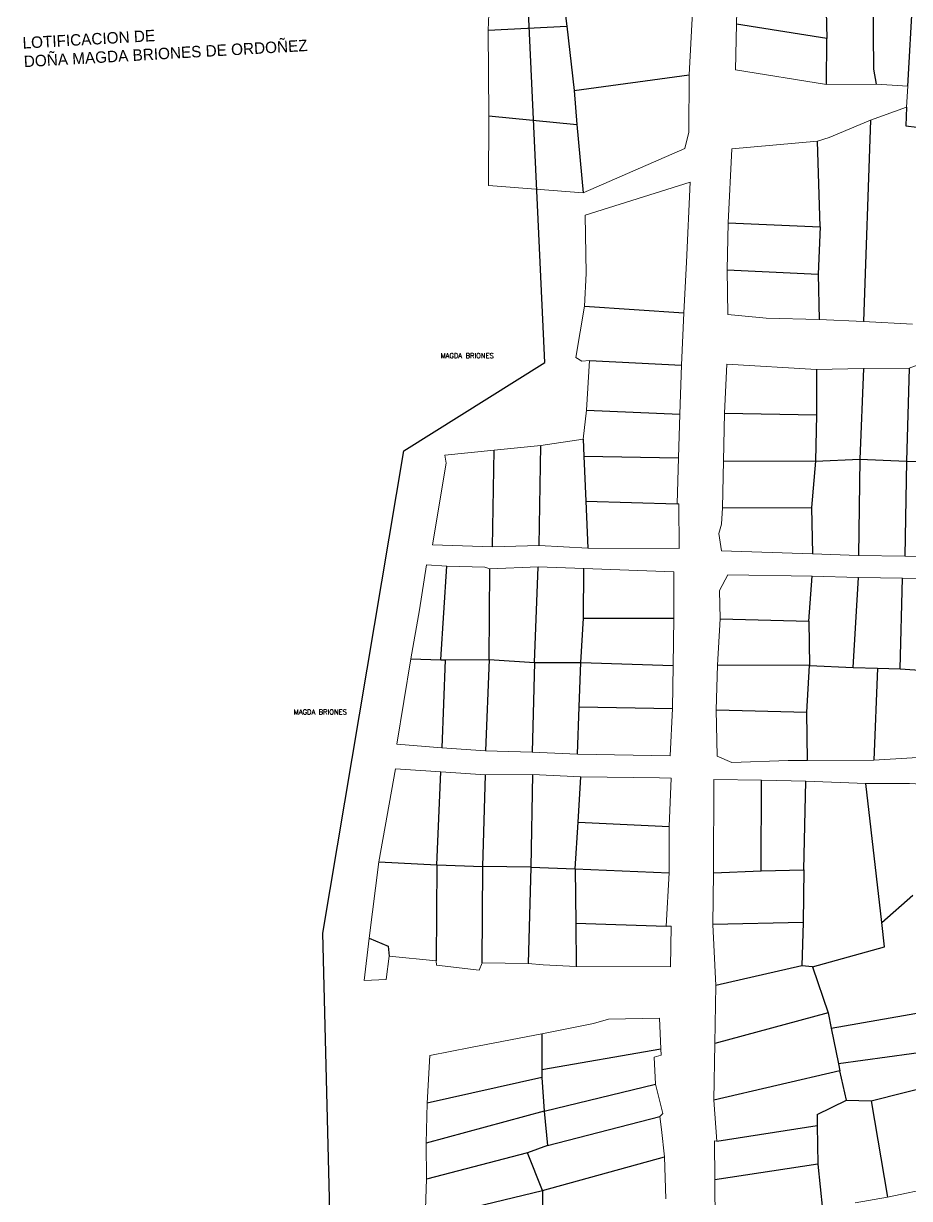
# Model space of a CAD drawing. Header units: millimetres. Extents: x 612074 to 614541, y 1316471 to 1317841.
# Drawn here: x 613219.6 to 613413, y 1317080.3 to 1317336.6 of the extents above; entities that cross this region are included whole.
import ezdxf

# ---------------------------------------------------------------- set-up
doc = ezdxf.new("R2010")
doc.units = ezdxf.units.MM
doc.layers.add('CAPA ROJA', color=1, linetype='Continuous')
doc.styles.add('MtXpl_Txt', font='txt_____.ttf')
doc.styles.add('Styledgn003', font='dgn003.shx')

msp = doc.modelspace()

# ---------------------------------------------------------------- linework, layer by layer
at = {"layer": 'CAPA ROJA', "color": 1, "linetype": 'Continuous'}
for p, q in [((613333.36, 1317262.67), (613328.89, 1317358.75)), ((613302.6, 1317243.39), (613333.36, 1317262.67)), ((613284.96, 1317138.18), (613302.6, 1317243.39)), ((613287.88, 1317021.77), (613284.96, 1317138.18))]:
    msp.add_line(p, q, dxfattribs=at)
at = {"layer": 'CAPA ROJA', "color": 1, "linetype": 'Continuous', "lineweight": -3}
for p, q in [((613405.19, 1317326.64), (613404.96, 1317359.28)), ((613412.6, 1317322.94), (613414.65, 1317358.39)), ((613394.49, 1317350.31), (613394.94, 1317333.31)), ((613337.54, 1317341.18), (613338.15, 1317336.02)), ((613321.04, 1317335.17), (613338.15, 1317336.02)), ((613338.15, 1317336.02), (613339.8, 1317322.01)), ((613394.94, 1317333.31), (613375.23, 1317336.46)), ((613394.84, 1317323.27), (613394.94, 1317333.31)), ((613339.8, 1317322.01), (613364.9, 1317325.43)), ((613405.74, 1317323.39), (613405.19, 1317326.64)), ((613339.8, 1317322.01), (613340.39, 1317314.58)), ((613412.29, 1317318.33), (613412.15, 1317314.3)), ((613321.16, 1317316.46), (613340.39, 1317314.58)), ((613404.46, 1317315.55), (613402.97, 1317271.58)), ((613340.39, 1317314.58), (613341.74, 1317299.69)), ((613412.15, 1317314.3), (613414.57, 1317313.97)), ((613393.44, 1317292.23), (613392.88, 1317310.97)), ((613373.39, 1317293.09), (613393.44, 1317292.23)), ((613393.44, 1317292.23), (613393.07, 1317281.94)), ((613373.17, 1317282.87), (613393.07, 1317281.94)), ((613393.07, 1317281.94), (613393.28, 1317272.03)), ((613342.03, 1317274.97), (613363.7, 1317273.49)), ((613343.13, 1317263.1), (613363.2, 1317262.1)), ((613392.69, 1317261.1), (613392.64, 1317251.24)), ((613402.94, 1317261.38), (613402.16, 1317241.59)), ((613412.9, 1317261.44), (613412.35, 1317241.15)), ((613342.45, 1317252.23), (613362.85, 1317251.4)), ((613372.57, 1317251.58), (613392.64, 1317251.24)), ((613392.64, 1317251.24), (613392.48, 1317241.14)), ((613341.76, 1317245.93), (613341.91, 1317242.23)), ((613321.95, 1317222.46), (613322.29, 1317243.55)), ((613332.17, 1317222.76), (613332.5, 1317244.57)), ((613341.91, 1317242.23), (613362.57, 1317241.84)), ((613341.91, 1317242.23), (613342.31, 1317232.43)), ((613372.35, 1317241.18), (613392.48, 1317241.14)), ((613392.48, 1317241.14), (613391.58, 1317231.01)), ((613392.48, 1317241.14), (613402.16, 1317241.59)), ((613402.16, 1317241.59), (613401.87, 1317220.58)), ((613402.16, 1317241.59), (613412.35, 1317241.15)), ((613412.35, 1317241.15), (613411.98, 1317220.37)), ((613412.35, 1317241.15), (613423.08, 1317241.05)), ((613342.31, 1317232.43), (613362.29, 1317231.81)), ((613342.31, 1317232.43), (613342.73, 1317222.14)), ((613372.15, 1317230.92), (613391.58, 1317231.01)), ((613391.58, 1317231.01), (613391.81, 1317220.92)), ((613310.7, 1317197.83), (613312, 1317218.23)), ((613321.22, 1317197.88), (613321.39, 1317217.62)), ((613331.16, 1317197.23), (613331.92, 1317218.11)), ((613341.84, 1317206.86), (613341.87, 1317217.74)), ((613390.99, 1317206.23), (613391.75, 1317216.06)), ((613400.67, 1317196.14), (613401.83, 1317215.72)), ((613410.96, 1317195.82), (613411.45, 1317215.62)), ((613341.22, 1317197.22), (613341.84, 1317206.86)), ((613341.84, 1317206.86), (613361.56, 1317206.86)), ((613371.62, 1317206.75), (613390.99, 1317206.23)), ((613390.99, 1317206.23), (613391.16, 1317196.57)), ((613304.14, 1317198.03), (613310.7, 1317197.81)), ((613310.7, 1317197.81), (613310.7, 1317197.83)), ((613310.7, 1317197.81), (613311.62, 1317197.77)), ((613311.62, 1317197.77), (613310.88, 1317178.6)), ((613311.62, 1317197.77), (613321.22, 1317197.88)), ((613321.22, 1317197.88), (613320.41, 1317177.95)), ((613321.22, 1317197.88), (613331.16, 1317197.23)), ((613331.16, 1317197.23), (613330.62, 1317177.64)), ((613331.16, 1317197.23), (613341.22, 1317197.22)), ((613340.87, 1317187.55), (613341.22, 1317197.22)), ((613341.22, 1317197.22), (613361.36, 1317196.58)), ((613391.16, 1317196.57), (613371.05, 1317196.66)), ((613390.59, 1317186.36), (613391.16, 1317196.57)), ((613391.16, 1317196.57), (613400.67, 1317196.14)), ((613400.67, 1317196.14), (613405.96, 1317195.97)), ((613405.96, 1317195.97), (613405.17, 1317175.89)), ((613405.96, 1317195.97), (613410.96, 1317195.82)), ((613410.96, 1317195.82), (613418.37, 1317195.31)), ((613340.53, 1317177.2), (613340.87, 1317187.55)), ((613340.87, 1317187.55), (613361.25, 1317187.14)), ((613370.75, 1317186.85), (613390.59, 1317186.36)), ((613390.71, 1317175.84), (613390.59, 1317186.36)), ((613309.82, 1317153.05), (613310.68, 1317173.38)), ((613319.88, 1317152.72), (613320.41, 1317172.73)), ((613330.72, 1317172.74), (613330.34, 1317152.55)), ((613340.62, 1317162.35), (613341.22, 1317172.23)), ((613380.62, 1317151.79), (613380.65, 1317171.54)), ((613389.92, 1317151.95), (613390.34, 1317171.34)), ((613406.91, 1317140.51), (613403.46, 1317170.82)), ((613340, 1317152.17), (613340.62, 1317162.35)), ((613340.62, 1317162.35), (613360.52, 1317161.4)), ((613297.16, 1317153.71), (613309.82, 1317153.05)), ((613309.82, 1317153.05), (613309.64, 1317132.1)), ((613309.82, 1317153.05), (613319.88, 1317152.72)), ((613319.7, 1317131.69), (613319.88, 1317152.72)), ((613330.34, 1317152.55), (613319.88, 1317152.72)), ((613330.34, 1317152.55), (613329.76, 1317131.55)), ((613330.34, 1317152.55), (613340, 1317152.17)), ((613340, 1317152.17), (613360.5, 1317151.35)), ((613340, 1317152.17), (613340.13, 1317140.37)), ((613370.23, 1317151.32), (613380.62, 1317151.79)), ((613380.62, 1317151.79), (613389.92, 1317151.95)), ((613389.92, 1317151.95), (613389.8, 1317140.45)), ((613406.91, 1317140.51), (613413.67, 1317146.45)), ((613340.13, 1317140.37), (613359.85, 1317139.66)), ((613340.13, 1317140.37), (613340.24, 1317130.9)), ((613389.8, 1317140.45), (613370.05, 1317140.04)), ((613389.8, 1317140.45), (613389.51, 1317131)), ((613407.51, 1317135.19), (613406.91, 1317140.51)), ((613295.04, 1317137.07), (613299.18, 1317135.34)), ((613299.18, 1317135.34), (613299.41, 1317133.16)), ((613391.81, 1317130.83), (613407.51, 1317135.19)), ((613389.51, 1317131), (613370.7, 1317126.72)), ((613391.81, 1317130.83), (613389.51, 1317131)), ((613391.81, 1317130.83), (613395.23, 1317120.8)), ((613395.23, 1317120.8), (613370.48, 1317114.09)), ((613395.23, 1317120.8), (613395.9, 1317117.46)), ((613395.9, 1317117.46), (613420.95, 1317121.84)), ((613332.71, 1317116.17), (613332.73, 1317108.43)), ((613395.9, 1317117.46), (613397.46, 1317109.62)), ((613332.73, 1317108.43), (613358.7, 1317112.93)), ((613421, 1317112.91), (613397.46, 1317109.62)), ((613332.73, 1317108.43), (613332.74, 1317106.65)), ((613397.76, 1317108.14), (613370.29, 1317101.74)), ((613397.46, 1317109.62), (613397.76, 1317108.14)), ((613399.21, 1317101.76), (613397.76, 1317108.14)), ((613332.74, 1317106.65), (613307.69, 1317101.1)), ((613332.74, 1317106.65), (613333.27, 1317099.32)), ((613333.27, 1317099.32), (613357.5, 1317105.2)), ((613404.64, 1317101.58), (613421.03, 1317105.71)), ((613392.8, 1317098.59), (613399.21, 1317101.76)), ((613399.21, 1317101.76), (613404.64, 1317101.58)), ((613404.64, 1317101.58), (613408.17, 1317080.57)), ((613333.27, 1317099.32), (613307.46, 1317092.32)), ((613333.27, 1317099.32), (613333.93, 1317091.85)), ((613333.93, 1317091.85), (613358.5, 1317098.16)), ((613392.8, 1317098.59), (613392.84, 1317096.19)), ((613370.91, 1317092.78), (613392.84, 1317096.19)), ((613392.84, 1317096.19), (613393, 1317087.79)), ((613329.63, 1317090.2), (613307.52, 1317084.5)), ((613333.93, 1317091.85), (613329.63, 1317090.2)), ((613332.85, 1317081.99), (613329.63, 1317090.2)), ((613332.85, 1317081.99), (613359.48, 1317089.39)), ((613393, 1317087.79), (613370.47, 1317084.34)), ((613393, 1317087.79), (613393.98, 1317077.84)), ((613307.25, 1317075.81), (613332.85, 1317081.99)), ((613332.85, 1317081.99), (613332.83, 1317073.59))]:
    msp.add_line(p, q, dxfattribs=at)
at = {"layer": 'CAPA ROJA', "color": 1, "linetype": 'Continuous', "lineweight": 13}
for p, q in [((613375.23, 1317336.46), (613375.67, 1317353.48)), ((613321.04, 1317335.17), (613321.51, 1317346.66)), ((613364.9, 1317325.43), (613365.68, 1317340.5)), ((613374.97, 1317326.49), (613375.23, 1317336.46)), ((613321.16, 1317316.46), (613321.04, 1317335.17)), ((613364.81, 1317312.91), (613364.9, 1317325.43)), ((613394.84, 1317323.27), (613374.97, 1317326.49)), ((613405.74, 1317323.39), (613394.84, 1317323.27)), ((613412.6, 1317322.94), (613405.74, 1317323.39)), ((613412.29, 1317318.33), (613412.6, 1317322.94)), ((613404.46, 1317315.55), (613412.29, 1317318.33)), ((613321.1, 1317301.26), (613321.16, 1317316.46)), ((613395.45, 1317311.73), (613404.46, 1317315.55)), ((613363.95, 1317309.35), (613364.81, 1317312.91)), ((613374.17, 1317309.25), (613392.88, 1317310.97)), ((613392.88, 1317310.97), (613395.45, 1317311.73)), ((613341.74, 1317299.69), (613363.95, 1317309.35)), ((613373.39, 1317293.09), (613374.17, 1317309.25)), ((613341.74, 1317299.69), (613321.1, 1317301.26)), ((613365.07, 1317302.03), (613342.2, 1317294.79)), ((613364.27, 1317284.54), (613365.07, 1317302.03)), ((613342.43, 1317282.1), (613342.2, 1317294.79)), ((613373.17, 1317282.87), (613373.39, 1317293.09)), ((613363.7, 1317273.49), (613364.27, 1317284.54)), ((613342.03, 1317274.97), (613342.43, 1317282.1)), ((613373.29, 1317273.14), (613373.17, 1317282.87)), ((613340.12, 1317263.74), (613342.03, 1317274.97)), ((613363.2, 1317262.1), (613363.7, 1317273.49)), ((613373.29, 1317273.14), (613381.68, 1317272.36)), ((613381.68, 1317272.36), (613393.28, 1317272.03)), ((613393.28, 1317272.03), (613402.97, 1317271.58)), ((613402.97, 1317271.58), (613413.64, 1317271)), ((613341.45, 1317262.96), (613340.12, 1317263.74)), ((613343.13, 1317263.1), (613341.45, 1317262.96)), ((613342.45, 1317252.23), (613343.13, 1317263.1)), ((613362.85, 1317251.4), (613363.2, 1317262.1)), ((613372.57, 1317251.58), (613373.1, 1317262.32)), ((613392.69, 1317261.1), (613373.1, 1317262.32)), ((613402.94, 1317261.38), (613392.69, 1317261.1)), ((613412.9, 1317261.44), (613402.94, 1317261.38)), ((613415.78, 1317262.49), (613412.9, 1317261.44)), ((613341.76, 1317245.93), (613342.45, 1317252.23)), ((613362.57, 1317241.84), (613362.85, 1317251.4)), ((613372.35, 1317241.18), (613372.57, 1317251.58)), ((613332.5, 1317244.57), (613341.76, 1317245.93)), ((613311.54, 1317242.47), (613322.29, 1317243.55)), ((613322.29, 1317243.55), (613332.5, 1317244.57)), ((613308.83, 1317222.89), (613311.85, 1317240.68)), ((613311.85, 1317240.68), (613311.54, 1317242.47)), ((613362.29, 1317231.81), (613362.57, 1317241.84)), ((613372.15, 1317230.92), (613372.35, 1317241.18)), ((613362.62, 1317231.8), (613362.29, 1317231.81)), ((613362.69, 1317222.06), (613362.62, 1317231.8)), ((613372.15, 1317230.92), (613371.94, 1317227.41)), ((613371.94, 1317227.41), (613371.34, 1317225.36)), ((613371.34, 1317225.36), (613371.95, 1317221.54)), ((613308.83, 1317222.89), (613321.95, 1317222.46)), ((613321.95, 1317222.46), (613332.17, 1317222.76)), ((613332.17, 1317222.76), (613342.73, 1317222.14)), ((613342.73, 1317222.14), (613362.69, 1317222.06)), ((613371.95, 1317221.54), (613391.81, 1317220.92)), ((613391.81, 1317220.92), (613401.87, 1317220.58)), ((613401.87, 1317220.58), (613411.98, 1317220.37)), ((613411.98, 1317220.37), (613422.06, 1317220.27)), ((613306.03, 1317208.67), (613307.57, 1317218.48)), ((613312, 1317218.23), (613307.57, 1317218.48)), ((613320.26, 1317218), (613312, 1317218.23)), ((613321.39, 1317217.62), (613320.26, 1317218)), ((613331.92, 1317218.11), (613321.39, 1317217.62)), ((613341.87, 1317217.74), (613331.92, 1317218.11)), ((613361.51, 1317216.99), (613341.87, 1317217.74)), ((613361.56, 1317206.86), (613361.51, 1317216.99)), ((613371.53, 1317212.88), (613373.31, 1317216.3)), ((613373.31, 1317216.3), (613391.75, 1317216.06)), ((613391.75, 1317216.06), (613401.83, 1317215.72)), ((613401.83, 1317215.72), (613411.45, 1317215.62)), ((613411.45, 1317215.62), (613421.9, 1317215.35)), ((613371.62, 1317206.75), (613371.53, 1317212.88)), ((613304.14, 1317198.03), (613306.03, 1317208.67)), ((613361.36, 1317196.58), (613361.56, 1317206.86)), ((613371.05, 1317196.66), (613371.62, 1317206.75)), ((613301.09, 1317179.38), (613304.14, 1317198.03)), ((613361.25, 1317187.14), (613361.36, 1317196.58)), ((613370.75, 1317186.85), (613371.05, 1317196.66)), ((613360.72, 1317176.88), (613361.25, 1317187.14)), ((613370.96, 1317176.78), (613370.75, 1317186.85)), ((613310.88, 1317178.6), (613301.09, 1317179.38)), ((613320.41, 1317177.95), (613310.88, 1317178.6)), ((613330.62, 1317177.64), (613320.41, 1317177.95)), ((613340.53, 1317177.2), (613330.62, 1317177.64)), ((613360.72, 1317176.88), (613340.53, 1317177.2)), ((613374.23, 1317175.36), (613370.96, 1317176.78)), ((613415.97, 1317176.57), (613405.17, 1317175.89)), ((613300.79, 1317174.03), (613297.16, 1317153.71)), ((613310.68, 1317173.38), (613300.79, 1317174.03)), ((613386.49, 1317175.82), (613374.23, 1317175.36)), ((613390.71, 1317175.84), (613386.49, 1317175.82)), ((613405.17, 1317175.89), (613390.71, 1317175.84)), ((613320.41, 1317172.73), (613310.68, 1317173.38)), ((613330.72, 1317172.74), (613320.41, 1317172.73)), ((613341.22, 1317172.23), (613330.72, 1317172.74)), ((613358.43, 1317172.05), (613341.22, 1317172.23)), ((613360.98, 1317171.96), (613358.43, 1317172.05)), ((613360.52, 1317161.4), (613360.98, 1317171.96)), ((613370.23, 1317151.32), (613370.28, 1317171.7)), ((613370.28, 1317171.7), (613380.65, 1317171.54)), ((613380.65, 1317171.54), (613390.34, 1317171.34)), ((613390.34, 1317171.34), (613403.46, 1317170.82)), ((613403.46, 1317170.82), (613412.98, 1317170.84)), ((613412.98, 1317170.84), (613418.28, 1317170.52)), ((613360.5, 1317151.35), (613360.52, 1317161.4)), ((613297.16, 1317153.71), (613295.04, 1317137.07)), ((613359.85, 1317139.66), (613360.5, 1317151.35)), ((613370.05, 1317140.04), (613370.23, 1317151.32)), ((613360.93, 1317139.71), (613359.85, 1317139.66)), ((613360.84, 1317130.82), (613360.93, 1317139.71)), ((613370.7, 1317126.72), (613370.05, 1317140.04)), ((613295.04, 1317137.07), (613293.98, 1317127.86)), ((613299.41, 1317133.16), (613298.76, 1317128.06)), ((613309.64, 1317132.1), (613299.41, 1317133.16)), ((613309.7, 1317131.15), (613309.64, 1317132.1)), ((613319.08, 1317130.09), (613309.7, 1317131.15)), ((613319.7, 1317131.69), (613319.08, 1317130.09)), ((613329.76, 1317131.55), (613319.7, 1317131.69)), ((613333.02, 1317131.24), (613329.76, 1317131.55)), ((613340.24, 1317130.9), (613333.02, 1317131.24)), ((613360.84, 1317130.82), (613340.24, 1317130.9)), ((613298.76, 1317128.06), (613293.98, 1317127.86)), ((613370.48, 1317114.09), (613370.7, 1317126.72)), ((613343.97, 1317118.46), (613332.71, 1317116.17)), ((613347.28, 1317119.38), (613343.97, 1317118.46)), ((613358.38, 1317119.62), (613347.28, 1317119.38)), ((613358.7, 1317112.93), (613358.38, 1317119.62)), ((613332.71, 1317116.17), (613317.15, 1317113.24)), ((613308.31, 1317111.44), (613317.15, 1317113.24)), ((613358.77, 1317111.52), (613358.7, 1317112.93)), ((613370.29, 1317101.74), (613370.48, 1317114.09)), ((613307.69, 1317101.1), (613308.31, 1317111.44)), ((613357.26, 1317111.13), (613358.77, 1317111.52)), ((613357.5, 1317105.2), (613357.26, 1317111.13)), ((613359.12, 1317098.81), (613357.5, 1317105.2)), ((613307.46, 1317092.32), (613307.69, 1317101.1)), ((613370.91, 1317092.78), (613370.29, 1317101.74)), ((613358.5, 1317098.16), (613359.12, 1317098.81)), ((613358.84, 1317095.31), (613358.5, 1317098.16)), ((613359.48, 1317089.39), (613358.84, 1317095.31)), ((613307.52, 1317084.5), (613307.46, 1317092.32)), ((613370.47, 1317084.34), (613370.4, 1317092.88)), ((613370.4, 1317092.88), (613370.91, 1317092.78)), ((613359.76, 1317080.17), (613359.48, 1317089.39)), ((613307.25, 1317075.81), (613307.52, 1317084.5)), ((613370.57, 1317071.57), (613370.47, 1317084.34)), ((613421.48, 1317083.34), (613408.17, 1317080.57)), ((613408.17, 1317080.57), (613401.08, 1317079.3))]:
    msp.add_line(p, q, dxfattribs=at)

# ---------------------------------------------------------------- texts
at = {"layer": 'CAPA ROJA', "color": 1, "linetype": 'Continuous', "lineweight": 13, "style": 'Styledgn003'}
for s, p in [('LOTIFICACION DE', (613219.46, 1317331.12)), ('DOÑA MAGDA BRIONES DE ORDOÑEZ', (613219.73, 1317327.07))]:
    msp.add_text(s, height=2.4996, rotation=3.281, dxfattribs=at).set_placement(p)
at = {"layer": 'CAPA ROJA', "color": 1, "lineweight": 30, "style": 'MtXpl_Txt'}
for p in [(613310.62, 1317263.6), (613278.56, 1317185.87)]:
    msp.add_text('MAGDA BRIONES', height=1.08, dxfattribs=at).set_placement(p)

doc.saveas('drawing.dxf')
